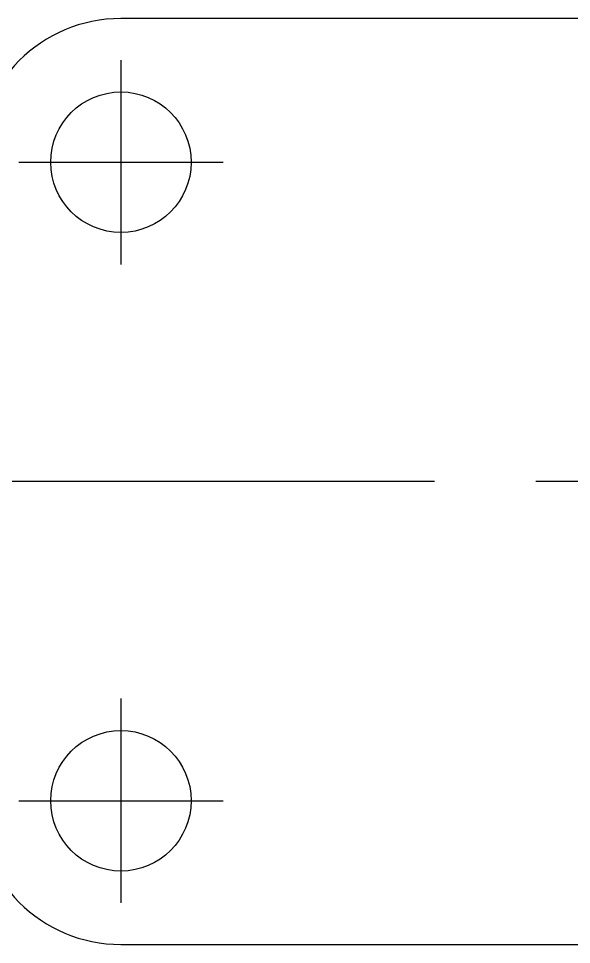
# Model space of a CAD drawing. Extents: x -122 to 80, y -330 to 31.
# Drawn here: x -47.4 to -12.8, y -29 to 29 of the extents above; entities that cross this region are included whole.
import ezdxf

# ---------------------------------------------------------------- set-up
doc = ezdxf.new("R2010")
doc.units = 0
doc.linetypes.add('CENTER', pattern=[50.8, 31.75, -6.35, 6.35, -6.35])
doc.layers.get('0').update_dxf_attribs({"linetype": 'CONTINUOUS'})
doc.layers.add('CENTER', color=1, linetype='CONTINUOUS')

msp = doc.modelspace()

# ---------------------------------------------------------------- linework, layer by layer
at = {"color": 7, "linetype": 'CONTINUOUS'}
for p, q in [((41, 29), (-41, 29)), ((-41, -29), (41, -29))]:
    msp.add_line(p, q, dxfattribs=at)
for centre in [(-41, 20), (-41, -20)]:
    msp.add_circle(centre, 4.4, dxfattribs=at)
for centre, start, end in [((-41, 20), 90, 180), ((-41, -20), 180, 270)]:
    msp.add_arc(centre, 9, start, end, dxfattribs=at)
at = {"layer": 'CENTER', "color": 1, "linetype": 'CENTER'}
for p, q in [((-41, 26.4), (-41, 13.6)), ((-47.4, 20), (-34.6, 20)), ((80.248, 0), (-96.82, 0)), ((-41, -13.6), (-41, -26.4)), ((-47.4, -20), (-34.6, -20))]:
    msp.add_line(p, q, dxfattribs=at)

doc.saveas('drawing.dxf')
